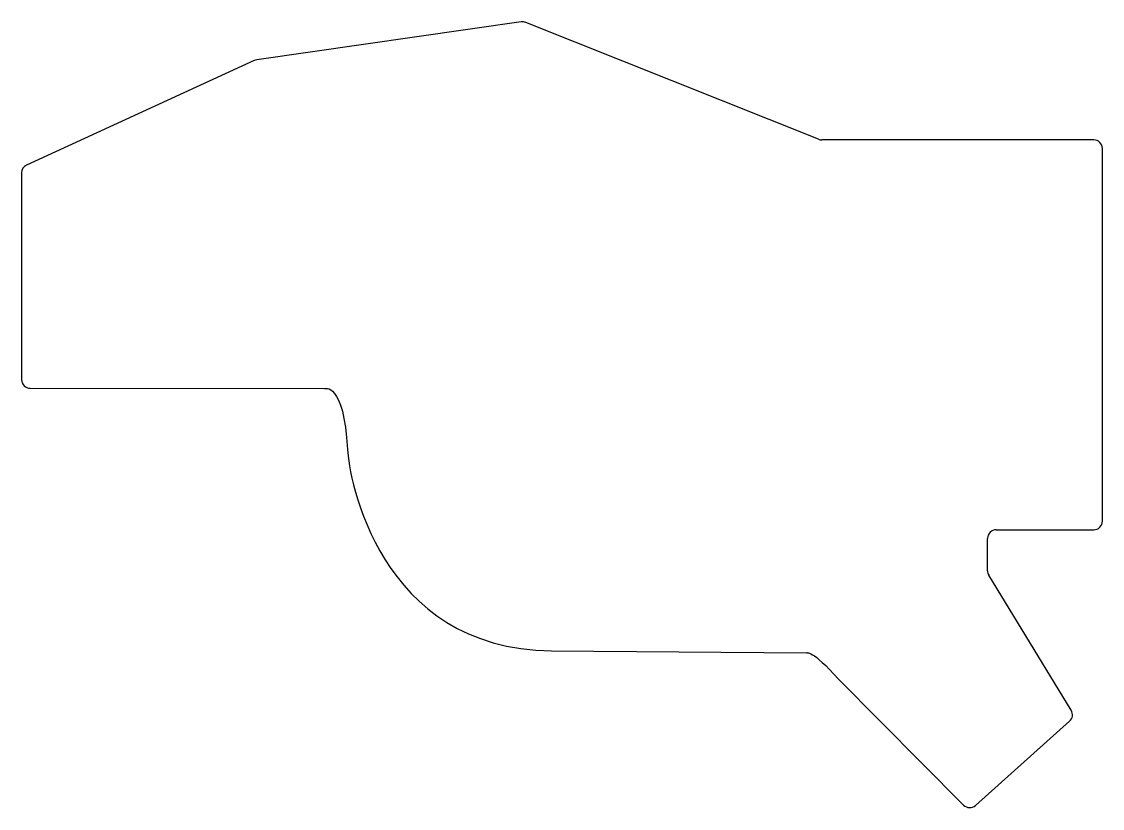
# Model space of a CAD drawing. Header units: millimetres. Extents: x 88 to 214, y 49 to 141.
import ezdxf

# ---------------------------------------------------------------- set-up
doc = ezdxf.new("R2010")
doc.units = ezdxf.units.MM
doc.layers.get('0').update_dxf_attribs({"linetype": 'CONTINUOUS'})

msp = doc.modelspace()

# ---------------------------------------------------------------- linework, layer by layer
at = {"color": 7}
for points in [[(145.9851, 140.9691), (115.143, 136.5278)], [(180.6214, 127.2785), (146.4985, 140.9079)], [(114.8686, 136.4469), (88.3331, 124.2747)], [(212.7, 127.2072), (180.9923, 127.2072)], [(213.7, 82.7572), (213.7, 126.2072)], [(87.75, 123.3657), (87.75, 99.2572)], [(88.75, 98.2572), (123.03782, 98.218)], [(200.3013, 76.9909), (200.3183, 80.7617)], [(201.3183, 81.7572), (212.7, 81.7572)], [(210.0656, 60.7183), (200.4479, 76.4651)], [(149.50705, 67.63632), (179.19562, 67.4197)], [(182.94767, 64.32927), (197.5312, 49.67811)], [(198.9061, 49.6387), (209.8789, 59.4517)]]:
    msp.add_lwpolyline(points, dxfattribs=at)
for points in [[(146.4985, 140.9079), (146.335688, 140.972944), (146.158639, 140.994049), (145.9851, 140.9691)], [(115.143, 136.5278), (115.048128, 136.514128), (114.955715, 136.486882), (114.8686, 136.4469)], [(180.6214, 127.2785), (180.739382, 127.23139), (180.86526, 127.207191), (180.9923, 127.2072)], [(213.407107, 126.914307), (213.21957, 127.101843), (212.965216, 127.2072), (212.7, 127.2072)], [(213.7, 126.2072), (213.7, 126.472416), (213.594643, 126.72677), (213.407107, 126.914307)], [(88.3331, 124.2746), (87.977798, 124.111637), (87.75002, 123.756592), (87.75, 123.3657)], [(87.75, 99.2572), (87.75, 98.991984), (87.855357, 98.73763), (88.042893, 98.550093)], [(88.042893, 98.550093), (88.23043, 98.362557), (88.484784, 98.2572), (88.75, 98.2572)], [(123.03782, 98.218), (123.03782, 98.218), (125.3022, 99.07609), (125.72277, 91.12223)], [(125.72277, 91.12223), (125.89252, 87.91204), (129.3283, 67.90486), (149.50705, 67.63632)], [(212.7, 81.7572), (212.965216, 81.7572), (213.21957, 81.862557), (213.407107, 82.050093)], [(213.407107, 82.050093), (213.594643, 82.23763), (213.7, 82.491984), (213.7, 82.7572)], [(201.3183, 81.7572), (200.767768, 81.757206), (200.320777, 81.312227), (200.3183, 80.7617)], [(200.3013, 76.9909), (200.30046, 76.80543), (200.351218, 76.62338), (200.4479, 76.4651)], [(179.19562, 67.4197), (179.19562, 67.4197), (179.86145, 67.86553), (182.94767, 64.32927)], [(209.8789, 59.4517), (210.238666, 59.773508), (210.317212, 60.306373), (210.0656, 60.7183)], [(197.5313, 49.6781), (197.906356, 49.301884), (198.510114, 49.284581), (198.9061, 49.6387)]]:
    msp.add_open_spline(points, degree=3, dxfattribs=at)

doc.saveas('drawing.dxf')
